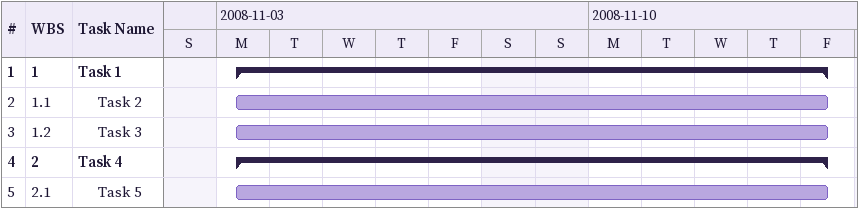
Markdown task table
| ID | WBS | Task | Start | Finish |
|---|---|---|---|---|
| 1 | 1 | **Task 1** | 2008-11-03 | 2008-11-14 |
| 2 | 1.1 | Task 2 | 2008-11-03 | 2008-11-14 |
| 3 | 1.2 | Task 3 | 2008-11-03 | 2008-11-14 |
| 4 | 2 | **Task 4** | 2008-11-03 | 2008-11-14 |
| 5 | 2.1 | Task 5 | 2008-11-03 | 2008-11-14 |
